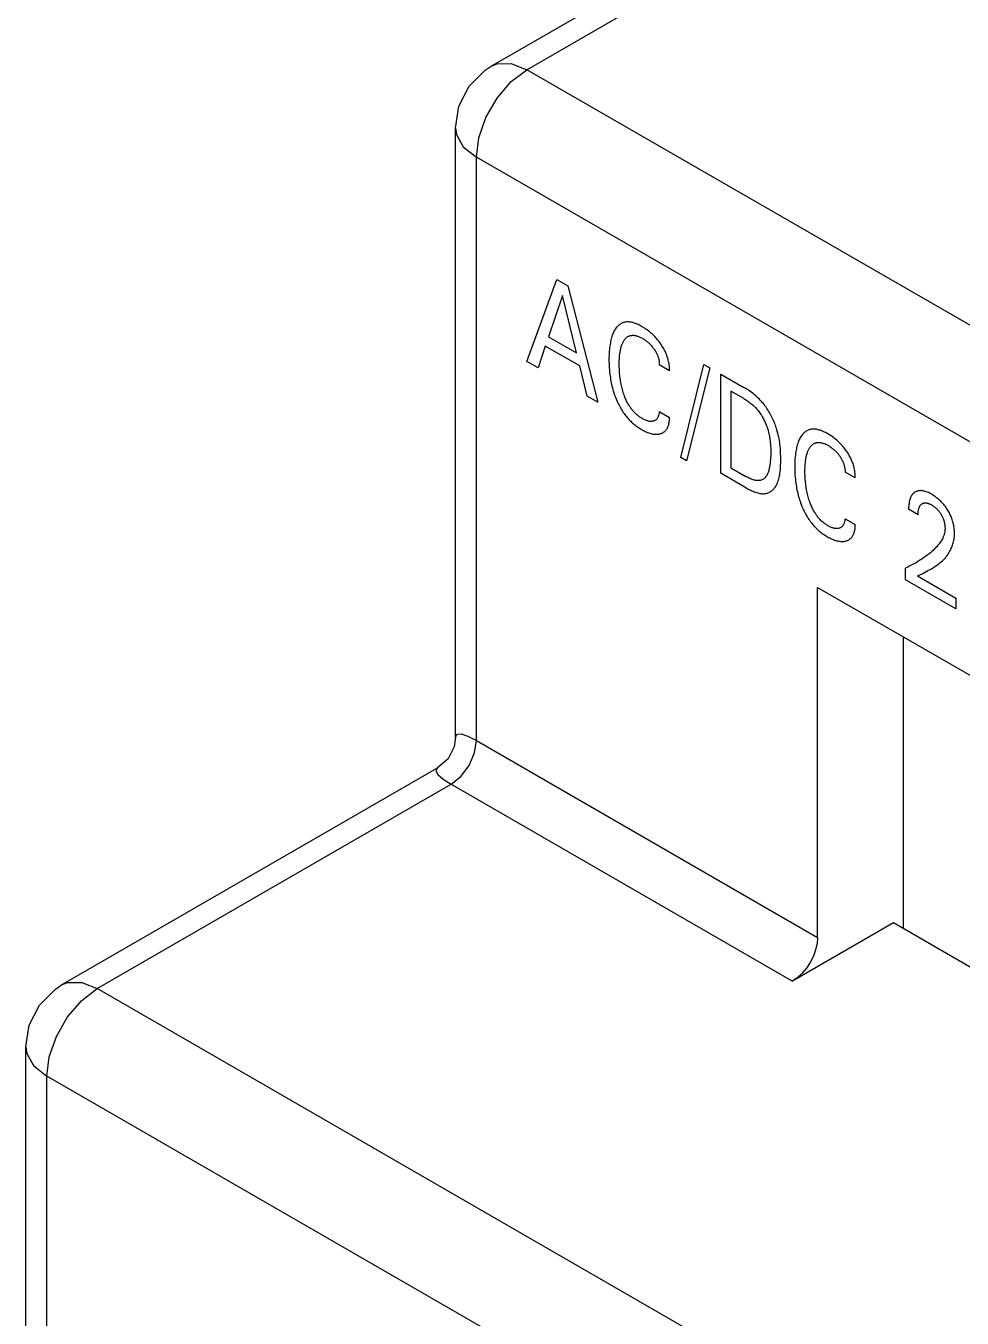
# Model space of a CAD drawing. Extents: x 0 to 420, y 0 to 297.
# Drawn here: x 165.2 to 178.3, y 183.79 to 201.88 of the extents above; entities that cross this region are included whole.
import ezdxf

# ---------------------------------------------------------------- set-up
doc = ezdxf.new("R2010")
doc.units = 0
doc.header["$LTSCALE"] = 23.1
doc.layers.add('40000_ISO', color=7, linetype='CONTINUOUS')

msp = doc.modelspace()

# ---------------------------------------------------------------- linework, layer by layer
at = {"layer": '40000_ISO', "color": 7, "linetype": 'CONTINUOUS'}
for p, q in [((171.709, 201.316), (183.193, 207.946)), ((172.209, 201.267), (183.382, 207.717)), ((171.623, 201.26), (171.71, 201.317)), ((171.71, 201.317), (171.793, 201.351)), ((171.793, 201.351), (171.99, 201.353)), ((171.99, 201.353), (172.209, 201.267)), ((171.399, 201.036), (171.623, 201.26)), ((171.99, 201.1), (172.209, 201.267)), ((195.898, 187.591), (172.209, 201.267)), ((171.257, 200.755), (171.399, 201.036)), ((171.793, 200.869), (171.99, 201.1)), ((171.636, 200.598), (171.793, 200.869)), ((171.209, 200.45), (171.257, 200.755)), ((171.536, 200.311), (171.636, 200.598)), ((171.209, 191.926), (171.209, 200.45)), ((171.209, 200.45), (171.222, 200.36)), ((171.222, 200.36), (171.318, 200.188)), ((171.502, 200.042), (171.536, 200.311)), ((171.318, 200.188), (171.502, 200.042)), ((171.502, 191.877), (171.502, 200.042)), ((195.191, 186.366), (171.502, 200.042)), ((172.209, 197.184), (172.629, 198.33)), ((172.629, 198.33), (172.782, 198.242)), ((172.782, 198.242), (173.202, 196.612)), ((172.706, 198.107), (172.511, 197.53)), ((172.903, 197.304), (172.706, 198.107)), ((173.497, 197.694), (173.489, 197.686)), ((173.506, 197.701), (173.497, 197.694)), ((173.516, 197.707), (173.506, 197.701)), ((173.525, 197.713), (173.516, 197.707)), ((173.535, 197.718), (173.525, 197.713)), ((173.546, 197.723), (173.535, 197.718)), ((173.556, 197.727), (173.546, 197.723)), ((173.567, 197.73), (173.556, 197.727)), ((173.578, 197.733), (173.567, 197.73)), ((173.589, 197.735), (173.578, 197.733)), ((173.6, 197.736), (173.589, 197.735)), ((173.612, 197.737), (173.6, 197.736)), ((173.624, 197.737), (173.612, 197.737)), ((173.636, 197.736), (173.624, 197.737)), ((173.648, 197.735), (173.636, 197.736)), ((173.66, 197.734), (173.648, 197.735)), ((173.673, 197.731), (173.66, 197.734)), ((173.687, 197.728), (173.673, 197.731)), ((173.701, 197.724), (173.687, 197.728)), ((173.715, 197.72), (173.701, 197.724)), ((173.729, 197.715), (173.715, 197.72)), ((173.743, 197.709), (173.729, 197.715)), ((173.757, 197.703), (173.743, 197.709)), ((173.771, 197.696), (173.757, 197.703)), ((173.786, 197.689), (173.771, 197.696)), ((173.8, 197.682), (173.786, 197.689)), ((172.511, 197.53), (172.903, 197.304)), ((173.393, 197.518), (173.388, 197.5)), ((173.399, 197.536), (173.393, 197.518)), ((173.405, 197.554), (173.399, 197.536)), ((173.411, 197.569), (173.405, 197.554)), ((173.417, 197.583), (173.411, 197.569)), ((173.424, 197.598), (173.417, 197.583)), ((173.431, 197.611), (173.424, 197.598)), ((173.439, 197.625), (173.431, 197.611)), ((173.447, 197.637), (173.439, 197.625)), ((173.455, 197.649), (173.447, 197.637)), ((173.464, 197.661), (173.455, 197.649)), ((173.472, 197.67), (173.464, 197.661)), ((173.48, 197.678), (173.472, 197.67)), ((173.489, 197.686), (173.48, 197.678)), ((173.59, 197.507), (173.595, 197.512)), ((173.595, 197.512), (173.601, 197.517)), ((173.601, 197.517), (173.607, 197.522)), ((173.607, 197.522), (173.613, 197.527)), ((173.613, 197.527), (173.62, 197.531)), ((173.62, 197.531), (173.626, 197.535)), ((173.626, 197.535), (173.633, 197.538)), ((173.633, 197.538), (173.64, 197.541)), ((173.64, 197.541), (173.647, 197.543)), ((173.647, 197.543), (173.654, 197.545)), ((173.654, 197.545), (173.662, 197.547)), ((173.662, 197.547), (173.669, 197.548)), ((173.669, 197.548), (173.677, 197.549)), ((173.677, 197.549), (173.684, 197.55)), ((173.684, 197.55), (173.692, 197.55)), ((173.692, 197.55), (173.7, 197.55)), ((173.7, 197.55), (173.709, 197.549)), ((173.709, 197.549), (173.717, 197.548)), ((173.717, 197.548), (173.725, 197.547)), ((173.725, 197.547), (173.734, 197.545)), ((173.734, 197.545), (173.743, 197.542)), ((173.743, 197.542), (173.753, 197.539)), ((173.753, 197.539), (173.762, 197.536)), ((173.762, 197.536), (173.772, 197.533)), ((173.772, 197.533), (173.781, 197.529)), ((173.781, 197.529), (173.79, 197.525)), ((173.79, 197.525), (173.8, 197.52)), ((173.814, 197.674), (173.8, 197.682)), ((173.8, 197.52), (173.81, 197.515)), ((173.81, 197.515), (173.819, 197.51)), ((173.831, 197.664), (173.814, 197.674)), ((173.819, 197.51), (173.829, 197.505)), ((173.848, 197.653), (173.831, 197.664)), ((173.865, 197.642), (173.848, 197.653)), ((173.881, 197.631), (173.865, 197.642)), ((173.898, 197.619), (173.881, 197.631)), ((173.914, 197.606), (173.898, 197.619)), ((173.929, 197.594), (173.914, 197.606)), ((173.944, 197.581), (173.929, 197.594)), ((173.959, 197.568), (173.944, 197.581)), ((173.974, 197.555), (173.959, 197.568)), ((173.988, 197.541), (173.974, 197.555)), ((174.002, 197.526), (173.988, 197.541)), ((174.014, 197.514), (174.002, 197.526)), ((174.025, 197.501), (174.014, 197.514)), ((172.466, 197.398), (172.364, 197.095)), ((172.947, 197.121), (172.466, 197.398)), ((173.363, 197.349), (173.361, 197.322)), ((173.366, 197.376), (173.363, 197.349)), ((173.369, 197.403), (173.366, 197.376)), ((173.372, 197.423), (173.369, 197.403)), ((173.376, 197.443), (173.372, 197.423)), ((173.379, 197.462), (173.376, 197.443)), ((173.384, 197.481), (173.379, 197.462)), ((173.388, 197.5), (173.384, 197.481)), ((173.513, 197.323), (173.516, 197.338)), ((173.516, 197.338), (173.519, 197.352)), ((173.519, 197.352), (173.522, 197.366)), ((173.522, 197.366), (173.525, 197.38)), ((173.525, 197.38), (173.529, 197.393)), ((173.529, 197.393), (173.533, 197.407)), ((173.533, 197.407), (173.537, 197.417)), ((173.537, 197.417), (173.541, 197.427)), ((173.541, 197.427), (173.545, 197.436)), ((173.545, 197.436), (173.549, 197.446)), ((173.549, 197.446), (173.554, 197.455)), ((173.554, 197.455), (173.558, 197.464)), ((173.558, 197.464), (173.564, 197.472)), ((173.564, 197.472), (173.569, 197.48)), ((173.569, 197.48), (173.575, 197.488)), ((173.575, 197.488), (173.579, 197.495)), ((173.579, 197.495), (173.585, 197.501)), ((173.585, 197.501), (173.59, 197.507)), ((173.829, 197.505), (173.839, 197.499)), ((173.839, 197.499), (173.848, 197.493)), ((173.848, 197.493), (173.858, 197.486)), ((173.858, 197.486), (173.868, 197.48)), ((173.868, 197.48), (173.878, 197.472)), ((173.878, 197.472), (173.888, 197.465)), ((173.888, 197.465), (173.896, 197.458)), ((173.896, 197.458), (173.905, 197.45)), ((173.905, 197.45), (173.914, 197.442)), ((173.914, 197.442), (173.923, 197.434)), ((173.923, 197.434), (173.931, 197.426)), ((173.931, 197.426), (173.94, 197.417)), ((173.94, 197.417), (173.948, 197.408)), ((173.948, 197.408), (173.955, 197.4)), ((173.955, 197.4), (173.963, 197.39)), ((173.963, 197.39), (173.971, 197.381)), ((173.971, 197.381), (173.978, 197.371)), ((173.978, 197.371), (173.985, 197.361)), ((173.985, 197.361), (173.991, 197.353)), ((173.991, 197.353), (173.997, 197.344)), ((173.997, 197.344), (174.002, 197.335)), ((174.002, 197.335), (174.008, 197.326)), ((174.036, 197.488), (174.025, 197.501)), ((174.047, 197.475), (174.036, 197.488)), ((174.058, 197.461), (174.047, 197.475)), ((174.068, 197.448), (174.058, 197.461)), ((174.079, 197.433), (174.068, 197.448)), ((174.088, 197.419), (174.079, 197.433)), ((174.098, 197.404), (174.088, 197.419)), ((174.107, 197.389), (174.098, 197.404)), ((174.116, 197.374), (174.107, 197.389)), ((174.125, 197.359), (174.116, 197.374)), ((174.133, 197.343), (174.125, 197.359)), ((174.141, 197.328), (174.133, 197.343)), ((174.149, 197.312), (174.141, 197.328)), ((172.364, 197.095), (172.209, 197.184)), ((173.358, 197.266), (173.357, 197.238)), ((173.357, 197.238), (173.357, 197.209)), ((173.357, 197.209), (173.357, 197.181)), ((173.357, 197.181), (173.358, 197.152)), ((173.359, 197.294), (173.358, 197.266)), ((173.358, 197.152), (173.359, 197.123)), ((173.361, 197.322), (173.359, 197.294)), ((173.501, 197.197), (173.502, 197.22)), ((173.501, 197.173), (173.501, 197.197)), ((173.501, 197.149), (173.501, 197.173)), ((173.501, 197.127), (173.501, 197.149)), ((173.502, 197.22), (173.504, 197.243)), ((173.504, 197.243), (173.506, 197.266)), ((173.506, 197.266), (173.509, 197.294)), ((173.509, 197.294), (173.511, 197.309)), ((173.511, 197.309), (173.513, 197.323)), ((174.008, 197.326), (174.013, 197.317)), ((174.013, 197.317), (174.018, 197.308)), ((174.018, 197.308), (174.023, 197.298)), ((174.023, 197.298), (174.027, 197.289)), ((174.027, 197.289), (174.031, 197.28)), ((174.031, 197.28), (174.035, 197.27)), ((174.035, 197.27), (174.039, 197.261)), ((174.039, 197.261), (174.042, 197.251)), ((174.042, 197.251), (174.045, 197.242)), ((174.045, 197.242), (174.048, 197.232)), ((174.048, 197.232), (174.05, 197.223)), ((174.05, 197.223), (174.053, 197.214)), ((174.053, 197.214), (174.055, 197.203)), ((174.055, 197.203), (174.057, 197.193)), ((174.057, 197.193), (174.058, 197.183)), ((174.058, 197.183), (174.059, 197.173)), ((174.059, 197.173), (174.06, 197.164)), ((174.06, 197.164), (174.061, 197.154)), ((174.061, 197.154), (174.061, 197.145)), ((174.155, 197.296), (174.149, 197.312)), ((174.162, 197.28), (174.155, 197.296)), ((174.168, 197.265), (174.162, 197.28)), ((174.173, 197.249), (174.168, 197.265)), ((174.178, 197.233), (174.173, 197.249)), ((174.183, 197.217), (174.178, 197.233)), ((174.187, 197.201), (174.183, 197.217)), ((174.191, 197.185), (174.187, 197.201)), ((174.194, 197.168), (174.191, 197.185)), ((174.197, 197.151), (174.194, 197.168)), ((174.2, 197.134), (174.197, 197.151)), ((173.05, 196.699), (172.947, 197.121)), ((173.359, 197.123), (173.361, 197.093)), ((173.361, 197.093), (173.363, 197.064)), ((173.363, 197.064), (173.366, 197.034)), ((173.366, 197.034), (173.369, 197.003)), ((173.369, 197.003), (173.372, 196.98)), ((173.372, 196.98), (173.376, 196.957)), ((173.501, 197.105), (173.501, 197.127)), ((173.502, 197.083), (173.501, 197.105)), ((173.503, 197.06), (173.502, 197.083)), ((173.504, 197.037), (173.503, 197.06)), ((173.506, 197.014), (173.504, 197.037)), ((173.508, 196.991), (173.506, 197.014)), ((173.51, 196.971), (173.508, 196.991)), ((173.513, 196.95), (173.51, 196.971)), ((174.061, 197.145), (174.061, 197.136)), ((174.205, 197.053), (174.061, 197.136)), ((174.202, 197.117), (174.2, 197.134)), ((174.203, 197.1), (174.202, 197.117)), ((174.204, 197.084), (174.203, 197.1)), ((174.205, 197.068), (174.204, 197.084)), ((174.205, 197.053), (174.205, 197.068)), ((174.36, 195.838), (174.685, 197.143)), ((174.768, 197.095), (174.443, 195.791)), ((174.685, 197.143), (174.768, 197.095)), ((174.921, 195.619), (174.921, 197.007)), ((174.921, 197.007), (175.245, 196.82)), ((173.376, 196.957), (173.379, 196.933)), ((173.379, 196.933), (173.384, 196.909)), ((173.384, 196.909), (173.388, 196.885)), ((173.388, 196.885), (173.393, 196.861)), ((173.393, 196.861), (173.399, 196.837)), ((173.399, 196.837), (173.405, 196.813)), ((173.405, 196.813), (173.411, 196.791)), ((173.411, 196.791), (173.417, 196.77)), ((173.516, 196.93), (173.513, 196.95)), ((173.519, 196.909), (173.516, 196.93)), ((173.523, 196.888), (173.519, 196.909)), ((173.527, 196.867), (173.523, 196.888)), ((173.531, 196.846), (173.527, 196.867)), ((173.535, 196.827), (173.531, 196.846)), ((173.54, 196.808), (173.535, 196.827)), ((173.545, 196.789), (173.54, 196.808)), ((173.55, 196.771), (173.545, 196.789)), ((175.262, 196.81), (175.245, 196.82)), ((175.278, 196.8), (175.262, 196.81)), ((175.294, 196.79), (175.278, 196.8)), ((175.311, 196.779), (175.294, 196.79)), ((173.202, 196.612), (173.05, 196.699)), ((173.417, 196.77), (173.424, 196.748)), ((173.424, 196.748), (173.431, 196.726)), ((173.431, 196.726), (173.439, 196.704)), ((173.439, 196.704), (173.447, 196.682)), ((173.447, 196.682), (173.456, 196.66)), ((173.456, 196.66), (173.465, 196.639)), ((173.465, 196.639), (173.473, 196.621)), ((173.473, 196.621), (173.481, 196.604)), ((173.481, 196.604), (173.489, 196.587)), ((173.556, 196.752), (173.55, 196.771)), ((173.562, 196.733), (173.556, 196.752)), ((173.569, 196.714), (173.562, 196.733)), ((173.574, 196.699), (173.569, 196.714)), ((173.579, 196.685), (173.574, 196.699)), ((173.585, 196.671), (173.579, 196.685)), ((173.591, 196.657), (173.585, 196.671)), ((173.598, 196.643), (173.591, 196.657)), ((173.604, 196.629), (173.598, 196.643)), ((173.611, 196.615), (173.604, 196.629)), ((173.618, 196.601), (173.611, 196.615)), ((175.061, 196.769), (175.061, 195.695)), ((175.245, 196.663), (175.061, 196.769)), ((175.245, 196.663), (175.257, 196.655)), ((175.257, 196.655), (175.269, 196.648)), ((175.269, 196.648), (175.281, 196.64)), ((175.281, 196.64), (175.293, 196.632)), ((175.293, 196.632), (175.305, 196.624)), ((175.305, 196.624), (175.317, 196.615)), ((175.328, 196.767), (175.311, 196.779)), ((175.317, 196.615), (175.329, 196.606)), ((175.344, 196.755), (175.328, 196.767)), ((175.329, 196.606), (175.341, 196.597)), ((175.361, 196.743), (175.344, 196.755)), ((175.377, 196.73), (175.361, 196.743)), ((175.393, 196.717), (175.377, 196.73)), ((175.41, 196.703), (175.393, 196.717)), ((175.426, 196.689), (175.41, 196.703)), ((175.441, 196.674), (175.426, 196.689)), ((175.457, 196.659), (175.441, 196.674)), ((175.472, 196.643), (175.457, 196.659)), ((175.487, 196.627), (175.472, 196.643)), ((175.502, 196.611), (175.487, 196.627)), ((175.517, 196.593), (175.502, 196.611)), ((173.489, 196.587), (173.498, 196.57)), ((173.498, 196.57), (173.507, 196.553)), ((173.507, 196.553), (173.516, 196.536)), ((173.516, 196.536), (173.526, 196.519)), ((173.526, 196.519), (173.536, 196.503)), ((173.536, 196.503), (173.546, 196.487)), ((173.546, 196.487), (173.557, 196.471)), ((173.557, 196.471), (173.567, 196.456)), ((173.567, 196.456), (173.578, 196.441)), ((173.578, 196.441), (173.589, 196.427)), ((173.589, 196.427), (173.601, 196.412)), ((173.626, 196.588), (173.618, 196.601)), ((173.634, 196.574), (173.626, 196.588)), ((173.64, 196.563), (173.634, 196.574)), ((173.647, 196.553), (173.64, 196.563)), ((173.654, 196.542), (173.647, 196.553)), ((173.662, 196.532), (173.654, 196.542)), ((173.669, 196.521), (173.662, 196.532)), ((173.677, 196.511), (173.669, 196.521)), ((173.685, 196.501), (173.677, 196.511)), ((173.693, 196.492), (173.685, 196.501)), ((173.701, 196.482), (173.693, 196.492)), ((173.71, 196.473), (173.701, 196.482)), ((173.718, 196.465), (173.71, 196.473)), ((173.728, 196.455), (173.718, 196.465)), ((173.738, 196.445), (173.728, 196.455)), ((173.748, 196.436), (173.738, 196.445)), ((173.759, 196.428), (173.748, 196.436)), ((173.769, 196.42), (173.759, 196.428)), ((174.05, 196.426), (174.047, 196.418)), ((174.053, 196.435), (174.05, 196.426)), ((174.055, 196.444), (174.053, 196.435)), ((174.057, 196.454), (174.055, 196.444)), ((174.059, 196.463), (174.057, 196.454)), ((174.06, 196.473), (174.059, 196.463)), ((174.061, 196.483), (174.06, 196.473)), ((174.061, 196.483), (174.205, 196.401)), ((175.341, 196.597), (175.353, 196.587)), ((175.353, 196.587), (175.365, 196.577)), ((175.365, 196.577), (175.377, 196.567)), ((175.377, 196.567), (175.388, 196.556)), ((175.388, 196.556), (175.4, 196.545)), ((175.4, 196.545), (175.411, 196.533)), ((175.411, 196.533), (175.422, 196.521)), ((175.422, 196.521), (175.432, 196.509)), ((175.432, 196.509), (175.443, 196.496)), ((175.443, 196.496), (175.453, 196.484)), ((175.453, 196.484), (175.463, 196.47)), ((175.463, 196.47), (175.472, 196.457)), ((175.472, 196.457), (175.481, 196.443)), ((175.481, 196.443), (175.49, 196.43)), ((175.49, 196.43), (175.499, 196.415)), ((175.531, 196.576), (175.517, 196.593)), ((175.543, 196.559), (175.531, 196.576)), ((175.555, 196.542), (175.543, 196.559)), ((175.567, 196.525), (175.555, 196.542)), ((175.579, 196.507), (175.567, 196.525)), ((175.59, 196.489), (175.579, 196.507)), ((175.601, 196.47), (175.59, 196.489)), ((175.611, 196.452), (175.601, 196.47)), ((175.622, 196.433), (175.611, 196.452)), ((175.631, 196.414), (175.622, 196.433)), ((173.601, 196.412), (173.612, 196.399)), ((173.612, 196.399), (173.624, 196.385)), ((173.624, 196.385), (173.636, 196.372)), ((173.636, 196.372), (173.648, 196.359)), ((173.648, 196.359), (173.661, 196.347)), ((173.661, 196.347), (173.673, 196.335)), ((173.673, 196.335), (173.687, 196.322)), ((173.687, 196.322), (173.701, 196.31)), ((173.701, 196.31), (173.715, 196.299)), ((173.715, 196.299), (173.729, 196.288)), ((173.729, 196.288), (173.743, 196.277)), ((173.743, 196.277), (173.757, 196.267)), ((173.757, 196.267), (173.771, 196.257)), ((173.78, 196.412), (173.769, 196.42)), ((173.771, 196.257), (173.786, 196.248)), ((173.79, 196.404), (173.78, 196.412)), ((173.786, 196.248), (173.8, 196.239)), ((173.801, 196.397), (173.79, 196.404)), ((173.812, 196.391), (173.801, 196.397)), ((173.822, 196.384), (173.812, 196.391)), ((173.834, 196.378), (173.822, 196.384)), ((173.846, 196.371), (173.834, 196.378)), ((173.858, 196.366), (173.846, 196.371)), ((173.869, 196.361), (173.858, 196.366)), ((173.881, 196.356), (173.869, 196.361)), ((173.89, 196.353), (173.881, 196.356)), ((173.899, 196.351), (173.89, 196.353)), ((173.908, 196.349), (173.899, 196.351)), ((173.916, 196.347), (173.908, 196.349)), ((173.925, 196.345), (173.916, 196.347)), ((173.933, 196.345), (173.925, 196.345)), ((173.941, 196.344), (173.933, 196.345)), ((173.949, 196.344), (173.941, 196.344)), ((173.957, 196.345), (173.949, 196.344)), ((173.964, 196.346), (173.957, 196.345)), ((173.971, 196.347), (173.964, 196.346)), ((173.979, 196.349), (173.971, 196.347)), ((173.985, 196.351), (173.979, 196.349)), ((173.992, 196.354), (173.985, 196.351)), ((173.998, 196.357), (173.992, 196.354)), ((174.004, 196.36), (173.998, 196.357)), ((174.009, 196.364), (174.004, 196.36)), ((174.015, 196.368), (174.009, 196.364)), ((174.02, 196.373), (174.015, 196.368)), ((174.024, 196.378), (174.02, 196.373)), ((174.029, 196.384), (174.024, 196.378)), ((174.033, 196.39), (174.029, 196.384)), ((174.037, 196.396), (174.033, 196.39)), ((174.041, 196.403), (174.037, 196.396)), ((174.044, 196.41), (174.041, 196.403)), ((174.047, 196.418), (174.044, 196.41)), ((174.164, 196.237), (174.17, 196.247)), ((174.17, 196.247), (174.175, 196.256)), ((174.175, 196.256), (174.18, 196.267)), ((174.18, 196.267), (174.184, 196.278)), ((174.184, 196.278), (174.188, 196.289)), ((174.188, 196.289), (174.192, 196.301)), ((174.192, 196.301), (174.195, 196.315)), ((174.195, 196.315), (174.198, 196.328)), ((174.198, 196.328), (174.2, 196.342)), ((174.2, 196.342), (174.202, 196.356)), ((174.202, 196.356), (174.203, 196.371)), ((174.203, 196.371), (174.204, 196.385)), ((174.204, 196.385), (174.205, 196.401)), ((175.499, 196.415), (175.507, 196.401)), ((175.507, 196.401), (175.515, 196.386)), ((175.515, 196.386), (175.523, 196.372)), ((175.523, 196.372), (175.53, 196.357)), ((175.53, 196.357), (175.537, 196.342)), ((175.537, 196.342), (175.544, 196.326)), ((175.544, 196.326), (175.55, 196.311)), ((175.55, 196.311), (175.557, 196.296)), ((175.557, 196.296), (175.562, 196.281)), ((175.562, 196.281), (175.568, 196.265)), ((175.568, 196.265), (175.573, 196.25)), ((175.573, 196.25), (175.578, 196.235)), ((175.641, 196.395), (175.631, 196.414)), ((175.65, 196.375), (175.641, 196.395)), ((175.658, 196.356), (175.65, 196.375)), ((175.667, 196.336), (175.658, 196.356)), ((175.675, 196.317), (175.667, 196.336)), ((175.682, 196.297), (175.675, 196.317)), ((175.689, 196.278), (175.682, 196.297)), ((175.696, 196.258), (175.689, 196.278)), ((175.702, 196.239), (175.696, 196.258)), ((173.8, 196.239), (173.814, 196.23)), ((173.814, 196.23), (173.831, 196.221)), ((173.831, 196.221), (173.847, 196.213)), ((173.847, 196.213), (173.863, 196.205)), ((173.863, 196.205), (173.879, 196.197)), ((173.879, 196.197), (173.896, 196.19)), ((173.896, 196.19), (173.912, 196.184)), ((173.912, 196.184), (173.927, 196.179)), ((173.927, 196.179), (173.941, 196.175)), ((173.941, 196.175), (173.956, 196.171)), ((173.956, 196.171), (173.97, 196.168)), ((173.97, 196.168), (173.985, 196.166)), ((173.985, 196.166), (173.999, 196.165)), ((173.999, 196.165), (174.01, 196.164)), ((174.01, 196.164), (174.021, 196.164)), ((174.021, 196.164), (174.033, 196.164)), ((174.033, 196.164), (174.043, 196.165)), ((174.043, 196.165), (174.054, 196.167)), ((174.054, 196.167), (174.065, 196.169)), ((174.065, 196.169), (174.075, 196.171)), ((174.075, 196.171), (174.085, 196.175)), ((174.085, 196.175), (174.094, 196.178)), ((174.094, 196.178), (174.104, 196.182)), ((174.104, 196.182), (174.113, 196.187)), ((174.113, 196.187), (174.121, 196.193)), ((174.121, 196.193), (174.13, 196.199)), ((174.13, 196.199), (174.138, 196.205)), ((174.138, 196.205), (174.145, 196.212)), ((174.145, 196.212), (174.152, 196.22)), ((174.152, 196.22), (174.158, 196.228)), ((174.158, 196.228), (174.164, 196.237)), ((175.578, 196.235), (175.584, 196.214)), ((175.584, 196.214), (175.59, 196.193)), ((175.59, 196.193), (175.595, 196.172)), ((175.595, 196.172), (175.599, 196.152)), ((175.599, 196.152), (175.603, 196.131)), ((175.603, 196.131), (175.606, 196.111)), ((175.606, 196.111), (175.609, 196.091)), ((175.609, 196.091), (175.612, 196.071)), ((175.612, 196.071), (175.614, 196.051)), ((175.711, 196.21), (175.702, 196.239)), ((175.718, 196.182), (175.711, 196.21)), ((175.725, 196.154), (175.718, 196.182)), ((175.731, 196.127), (175.725, 196.154)), ((175.736, 196.099), (175.731, 196.127)), ((175.741, 196.072), (175.736, 196.099)), ((175.745, 196.045), (175.741, 196.072)), ((176.009, 196.069), (176.003, 196.053)), ((176.015, 196.083), (176.009, 196.069)), ((176.022, 196.098), (176.015, 196.083)), ((176.029, 196.111), (176.022, 196.098)), ((176.037, 196.125), (176.029, 196.111)), ((176.045, 196.137), (176.037, 196.125)), ((176.054, 196.149), (176.045, 196.137)), ((176.063, 196.161), (176.054, 196.149)), ((176.07, 196.17), (176.063, 196.161)), ((176.078, 196.178), (176.07, 196.17)), ((176.087, 196.186), (176.078, 196.178)), ((176.095, 196.194), (176.087, 196.186)), ((176.104, 196.201), (176.095, 196.194)), ((176.114, 196.207), (176.104, 196.201)), ((176.124, 196.213), (176.114, 196.207)), ((176.134, 196.218), (176.124, 196.213)), ((176.144, 196.223), (176.134, 196.218)), ((176.155, 196.227), (176.144, 196.223)), ((176.165, 196.23), (176.155, 196.227)), ((176.176, 196.233), (176.165, 196.23)), ((176.187, 196.235), (176.176, 196.233)), ((176.199, 196.236), (176.187, 196.235)), ((176.21, 196.237), (176.199, 196.236)), ((176.222, 196.237), (176.21, 196.237)), ((176.234, 196.236), (176.222, 196.237)), ((176.246, 196.235), (176.234, 196.236)), ((176.259, 196.234), (176.246, 196.235)), ((176.271, 196.231), (176.259, 196.234)), ((176.285, 196.228), (176.271, 196.231)), ((176.299, 196.224), (176.285, 196.228)), ((176.313, 196.22), (176.299, 196.224)), ((176.327, 196.215), (176.313, 196.22)), ((176.341, 196.209), (176.327, 196.215)), ((176.355, 196.203), (176.341, 196.209)), ((176.369, 196.196), (176.355, 196.203)), ((176.384, 196.189), (176.369, 196.196)), ((176.398, 196.182), (176.384, 196.189)), ((176.412, 196.174), (176.398, 196.182)), ((176.429, 196.164), (176.412, 196.174)), ((176.446, 196.153), (176.429, 196.164)), ((176.463, 196.142), (176.446, 196.153)), ((176.479, 196.131), (176.463, 196.142)), ((176.496, 196.119), (176.479, 196.131)), ((176.513, 196.106), (176.496, 196.119)), ((176.528, 196.094), (176.513, 196.106)), ((176.543, 196.081), (176.528, 196.094)), ((176.557, 196.068), (176.543, 196.081)), ((176.572, 196.055), (176.557, 196.068)), ((175.614, 196.051), (175.616, 196.031)), ((175.616, 196.031), (175.617, 196.012)), ((175.617, 196.012), (175.618, 195.992)), ((175.618, 195.992), (175.619, 195.973)), ((175.619, 195.973), (175.619, 195.954)), ((175.619, 195.954), (175.619, 195.935)), ((175.619, 195.935), (175.62, 195.916)), ((175.62, 195.916), (175.619, 195.889)), ((175.619, 195.889), (175.619, 195.862)), ((175.749, 196.018), (175.745, 196.045)), ((175.751, 195.991), (175.749, 196.018)), ((175.754, 195.965), (175.751, 195.991)), ((175.756, 195.938), (175.754, 195.965)), ((175.757, 195.912), (175.756, 195.938)), ((175.758, 195.886), (175.757, 195.912)), ((175.759, 195.86), (175.758, 195.886)), ((175.967, 195.903), (175.964, 195.876)), ((175.97, 195.923), (175.967, 195.903)), ((175.974, 195.943), (175.97, 195.923)), ((175.978, 195.962), (175.974, 195.943)), ((175.982, 195.981), (175.978, 195.962)), ((175.986, 196), (175.982, 195.981)), ((175.991, 196.018), (175.986, 196)), ((175.997, 196.036), (175.991, 196.018)), ((176.003, 196.053), (175.997, 196.036)), ((176.12, 195.866), (176.124, 195.88)), ((176.124, 195.88), (176.128, 195.893)), ((176.128, 195.893), (176.132, 195.907)), ((176.132, 195.907), (176.135, 195.917)), ((176.135, 195.917), (176.139, 195.927)), ((176.139, 195.927), (176.143, 195.936)), ((176.143, 195.936), (176.147, 195.946)), ((176.147, 195.946), (176.152, 195.955)), ((176.152, 195.955), (176.157, 195.964)), ((176.157, 195.964), (176.162, 195.972)), ((176.162, 195.972), (176.167, 195.98)), ((176.167, 195.98), (176.173, 195.988)), ((176.173, 195.988), (176.178, 195.995)), ((176.178, 195.995), (176.183, 196.001)), ((176.183, 196.001), (176.188, 196.006)), ((176.188, 196.006), (176.194, 196.012)), ((176.194, 196.012), (176.2, 196.017)), ((176.2, 196.017), (176.205, 196.022)), ((176.205, 196.022), (176.212, 196.027)), ((176.212, 196.027), (176.218, 196.031)), ((176.218, 196.031), (176.225, 196.035)), ((176.225, 196.035), (176.232, 196.038)), ((176.232, 196.038), (176.239, 196.041)), ((176.239, 196.041), (176.246, 196.043)), ((176.246, 196.043), (176.253, 196.045)), ((176.253, 196.045), (176.26, 196.047)), ((176.26, 196.047), (176.267, 196.048)), ((176.267, 196.048), (176.275, 196.049)), ((176.275, 196.049), (176.283, 196.05)), ((176.283, 196.05), (176.291, 196.05)), ((176.291, 196.05), (176.299, 196.049)), ((176.299, 196.049), (176.307, 196.049)), ((176.307, 196.049), (176.315, 196.048)), ((176.315, 196.048), (176.323, 196.046)), ((176.323, 196.046), (176.332, 196.045)), ((176.332, 196.045), (176.342, 196.042)), ((176.342, 196.042), (176.351, 196.039)), ((176.351, 196.039), (176.36, 196.036)), ((176.36, 196.036), (176.37, 196.033)), ((176.37, 196.033), (176.379, 196.029)), ((176.379, 196.029), (176.389, 196.025)), ((176.389, 196.025), (176.398, 196.02)), ((176.398, 196.02), (176.408, 196.015)), ((176.408, 196.015), (176.417, 196.01)), ((176.417, 196.01), (176.427, 196.005)), ((176.427, 196.005), (176.437, 195.999)), ((176.437, 195.999), (176.447, 195.993)), ((176.447, 195.993), (176.457, 195.986)), ((176.457, 195.986), (176.466, 195.98)), ((176.466, 195.98), (176.476, 195.972)), ((176.476, 195.972), (176.486, 195.965)), ((176.486, 195.965), (176.495, 195.958)), ((176.495, 195.958), (176.504, 195.95)), ((176.504, 195.95), (176.512, 195.942)), ((176.512, 195.942), (176.521, 195.934)), ((176.521, 195.934), (176.53, 195.926)), ((176.53, 195.926), (176.538, 195.917)), ((176.538, 195.917), (176.546, 195.908)), ((176.546, 195.908), (176.554, 195.9)), ((176.554, 195.9), (176.561, 195.89)), ((176.561, 195.89), (176.569, 195.881)), ((176.569, 195.881), (176.576, 195.871)), ((176.586, 196.041), (176.572, 196.055)), ((176.601, 196.026), (176.586, 196.041)), ((176.612, 196.014), (176.601, 196.026)), ((176.623, 196.001), (176.612, 196.014)), ((176.635, 195.988), (176.623, 196.001)), ((176.645, 195.975), (176.635, 195.988)), ((176.656, 195.961), (176.645, 195.975)), ((176.667, 195.948), (176.656, 195.961)), ((176.677, 195.933), (176.667, 195.948)), ((176.687, 195.919), (176.677, 195.933)), ((176.696, 195.904), (176.687, 195.919)), ((176.706, 195.889), (176.696, 195.904)), ((176.715, 195.874), (176.706, 195.889)), ((174.443, 195.791), (174.36, 195.838)), ((175.603, 195.706), (175.6, 195.689)), ((175.606, 195.724), (175.603, 195.706)), ((175.609, 195.741), (175.606, 195.724)), ((175.611, 195.759), (175.609, 195.741)), ((175.614, 195.784), (175.611, 195.759)), ((175.616, 195.81), (175.614, 195.784)), ((175.618, 195.836), (175.616, 195.81)), ((175.619, 195.862), (175.618, 195.836)), ((175.756, 195.691), (175.757, 195.714)), ((175.757, 195.714), (175.758, 195.737)), ((175.758, 195.737), (175.759, 195.761)), ((175.759, 195.835), (175.759, 195.86)), ((175.759, 195.809), (175.759, 195.835)), ((175.759, 195.785), (175.759, 195.809)), ((175.759, 195.761), (175.759, 195.785)), ((175.958, 195.794), (175.956, 195.766)), ((175.956, 195.766), (175.956, 195.738)), ((175.956, 195.738), (175.956, 195.709)), ((175.956, 195.709), (175.956, 195.681)), ((175.959, 195.822), (175.958, 195.794)), ((175.961, 195.849), (175.959, 195.822)), ((175.964, 195.876), (175.961, 195.849)), ((176.1, 195.697), (176.101, 195.72)), ((176.101, 195.72), (176.102, 195.743)), ((176.102, 195.743), (176.104, 195.766)), ((176.104, 195.766), (176.107, 195.794)), ((176.107, 195.794), (176.109, 195.809)), ((176.109, 195.809), (176.111, 195.823)), ((176.111, 195.823), (176.114, 195.838)), ((176.114, 195.838), (176.117, 195.852)), ((176.117, 195.852), (176.12, 195.866)), ((176.576, 195.871), (176.583, 195.861)), ((176.583, 195.861), (176.589, 195.853)), ((176.589, 195.853), (176.595, 195.844)), ((176.595, 195.844), (176.601, 195.835)), ((176.601, 195.835), (176.606, 195.826)), ((176.606, 195.826), (176.611, 195.817)), ((176.611, 195.817), (176.616, 195.808)), ((176.616, 195.808), (176.621, 195.798)), ((176.621, 195.798), (176.626, 195.789)), ((176.626, 195.789), (176.63, 195.779)), ((176.63, 195.779), (176.634, 195.77)), ((176.634, 195.77), (176.637, 195.761)), ((176.637, 195.761), (176.64, 195.751)), ((176.64, 195.751), (176.643, 195.742)), ((176.643, 195.742), (176.646, 195.732)), ((176.646, 195.732), (176.649, 195.723)), ((176.649, 195.723), (176.651, 195.713)), ((176.651, 195.713), (176.653, 195.703)), ((176.653, 195.703), (176.655, 195.693)), ((176.723, 195.859), (176.715, 195.874)), ((176.732, 195.843), (176.723, 195.859)), ((176.739, 195.828), (176.732, 195.843)), ((176.747, 195.812), (176.739, 195.828)), ((176.754, 195.796), (176.747, 195.812)), ((176.76, 195.78), (176.754, 195.796)), ((176.766, 195.764), (176.76, 195.78)), ((176.771, 195.749), (176.766, 195.764)), ((176.776, 195.733), (176.771, 195.749)), ((176.781, 195.717), (176.776, 195.733)), ((176.785, 195.701), (176.781, 195.717)), ((176.789, 195.685), (176.785, 195.701)), ((175.273, 195.416), (174.921, 195.619)), ((175.061, 195.695), (175.273, 195.573)), ((175.288, 195.565), (175.273, 195.573)), ((175.302, 195.557), (175.288, 195.565)), ((175.317, 195.55), (175.302, 195.557)), ((175.331, 195.543), (175.317, 195.55)), ((175.346, 195.537), (175.331, 195.543)), ((175.36, 195.532), (175.346, 195.537)), ((175.374, 195.527), (175.36, 195.532)), ((175.388, 195.523), (175.374, 195.527)), ((175.399, 195.521), (175.388, 195.523)), ((175.409, 195.519), (175.399, 195.521)), ((175.42, 195.517), (175.409, 195.519)), ((175.47, 195.518), (175.46, 195.516)), ((175.479, 195.52), (175.47, 195.518)), ((175.488, 195.522), (175.479, 195.52)), ((175.496, 195.525), (175.488, 195.522)), ((175.504, 195.529), (175.496, 195.525)), ((175.512, 195.534), (175.504, 195.529)), ((175.52, 195.538), (175.512, 195.534)), ((175.527, 195.544), (175.52, 195.538)), ((175.534, 195.55), (175.527, 195.544)), ((175.54, 195.556), (175.534, 195.55)), ((175.546, 195.563), (175.54, 195.556)), ((175.553, 195.571), (175.546, 195.563)), ((175.559, 195.58), (175.553, 195.571)), ((175.564, 195.589), (175.559, 195.58)), ((175.57, 195.599), (175.564, 195.589)), ((175.574, 195.609), (175.57, 195.599)), ((175.579, 195.619), (175.574, 195.609)), ((175.583, 195.63), (175.579, 195.619)), ((175.587, 195.641), (175.583, 195.63)), ((175.592, 195.657), (175.587, 195.641)), ((175.596, 195.673), (175.592, 195.657)), ((175.6, 195.689), (175.596, 195.673)), ((175.72, 195.501), (175.727, 195.52)), ((175.727, 195.52), (175.733, 195.54)), ((175.733, 195.54), (175.738, 195.56)), ((175.738, 195.56), (175.742, 195.58)), ((175.742, 195.58), (175.746, 195.602)), ((175.746, 195.602), (175.749, 195.623)), ((175.749, 195.623), (175.752, 195.645)), ((175.752, 195.645), (175.754, 195.668)), ((175.754, 195.668), (175.756, 195.691)), ((175.956, 195.681), (175.956, 195.652)), ((175.956, 195.652), (175.958, 195.623)), ((175.958, 195.623), (175.959, 195.593)), ((175.959, 195.593), (175.961, 195.564)), ((175.961, 195.564), (175.964, 195.534)), ((175.964, 195.534), (175.968, 195.503)), ((176.099, 195.673), (176.1, 195.697)), ((176.099, 195.649), (176.099, 195.673)), ((176.099, 195.627), (176.099, 195.649)), ((176.099, 195.605), (176.099, 195.627)), ((176.1, 195.582), (176.099, 195.605)), ((176.101, 195.56), (176.1, 195.582)), ((176.103, 195.537), (176.101, 195.56)), ((176.104, 195.514), (176.103, 195.537)), ((176.655, 195.693), (176.656, 195.683)), ((176.656, 195.683), (176.658, 195.673)), ((176.658, 195.673), (176.659, 195.664)), ((176.659, 195.664), (176.659, 195.654)), ((176.659, 195.654), (176.659, 195.645)), ((176.659, 195.645), (176.659, 195.635)), ((176.803, 195.553), (176.659, 195.635)), ((176.792, 195.668), (176.789, 195.685)), ((176.795, 195.651), (176.792, 195.668)), ((176.798, 195.634), (176.795, 195.651)), ((176.8, 195.617), (176.798, 195.634)), ((176.801, 195.6), (176.8, 195.617)), ((176.802, 195.584), (176.801, 195.6)), ((176.803, 195.568), (176.802, 195.584)), ((176.803, 195.553), (176.803, 195.568)), ((175.273, 195.416), (175.289, 195.407)), ((175.289, 195.407), (175.306, 195.398)), ((175.306, 195.398), (175.322, 195.389)), ((175.322, 195.389), (175.339, 195.381)), ((175.339, 195.381), (175.355, 195.374)), ((175.355, 195.374), (175.372, 195.366)), ((175.372, 195.366), (175.388, 195.36)), ((175.388, 195.36), (175.405, 195.354)), ((175.405, 195.354), (175.421, 195.349)), ((175.43, 195.516), (175.42, 195.517)), ((175.421, 195.349), (175.437, 195.344)), ((175.441, 195.516), (175.43, 195.516)), ((175.437, 195.344), (175.453, 195.34)), ((175.451, 195.516), (175.441, 195.516)), ((175.46, 195.516), (175.451, 195.516)), ((175.453, 195.34), (175.469, 195.337)), ((175.469, 195.337), (175.484, 195.335)), ((175.543, 195.335), (175.556, 195.337)), ((175.556, 195.337), (175.568, 195.34)), ((175.568, 195.34), (175.58, 195.344)), ((175.58, 195.344), (175.591, 195.348)), ((175.591, 195.348), (175.602, 195.354)), ((175.602, 195.354), (175.613, 195.36)), ((175.613, 195.36), (175.623, 195.366)), ((175.623, 195.366), (175.633, 195.374)), ((175.633, 195.374), (175.643, 195.382)), ((175.643, 195.382), (175.652, 195.39)), ((175.652, 195.39), (175.661, 195.4)), ((175.661, 195.4), (175.669, 195.409)), ((175.669, 195.409), (175.677, 195.42)), ((175.677, 195.42), (175.685, 195.43)), ((175.685, 195.43), (175.692, 195.442)), ((175.692, 195.442), (175.699, 195.454)), ((175.699, 195.454), (175.705, 195.466)), ((175.705, 195.466), (175.713, 195.483)), ((175.713, 195.483), (175.72, 195.501)), ((175.968, 195.503), (175.971, 195.48)), ((175.971, 195.48), (175.974, 195.457)), ((175.974, 195.457), (175.978, 195.433)), ((175.978, 195.433), (175.982, 195.409)), ((175.982, 195.409), (175.987, 195.385)), ((175.987, 195.385), (175.992, 195.361)), ((175.992, 195.361), (175.997, 195.337)), ((175.997, 195.337), (176.003, 195.313)), ((176.106, 195.491), (176.104, 195.514)), ((176.109, 195.471), (176.106, 195.491)), ((176.111, 195.45), (176.109, 195.471)), ((176.114, 195.43), (176.111, 195.45)), ((176.117, 195.409), (176.114, 195.43)), ((176.121, 195.388), (176.117, 195.409)), ((176.125, 195.367), (176.121, 195.388)), ((176.129, 195.346), (176.125, 195.367)), ((176.133, 195.327), (176.129, 195.346)), ((177.617, 195.339), (177.613, 195.335)), ((177.621, 195.342), (177.617, 195.339)), ((177.625, 195.345), (177.621, 195.342)), ((177.629, 195.349), (177.625, 195.345)), ((177.633, 195.351), (177.629, 195.349)), ((177.637, 195.354), (177.633, 195.351)), ((177.641, 195.357), (177.637, 195.354)), ((177.647, 195.36), (177.641, 195.357)), ((177.653, 195.363), (177.647, 195.36)), ((177.663, 195.367), (177.653, 195.363)), ((177.673, 195.37), (177.663, 195.367)), ((177.683, 195.373), (177.673, 195.37)), ((177.694, 195.375), (177.683, 195.373)), ((177.705, 195.376), (177.694, 195.375)), ((177.717, 195.376), (177.705, 195.376)), ((177.73, 195.375), (177.717, 195.376)), ((177.742, 195.374), (177.73, 195.375)), ((177.755, 195.372), (177.742, 195.374)), ((177.768, 195.369), (177.755, 195.372)), ((177.781, 195.365), (177.768, 195.369)), ((177.796, 195.36), (177.781, 195.365)), ((177.81, 195.355), (177.796, 195.36)), ((177.825, 195.348), (177.81, 195.355)), ((177.84, 195.341), (177.825, 195.348)), ((177.855, 195.334), (177.84, 195.341)), ((175.484, 195.335), (175.499, 195.333)), ((175.499, 195.333), (175.514, 195.333)), ((175.514, 195.333), (175.529, 195.333)), ((175.529, 195.333), (175.543, 195.335)), ((176.003, 195.313), (176.009, 195.291)), ((176.009, 195.291), (176.016, 195.27)), ((176.016, 195.27), (176.023, 195.248)), ((176.023, 195.248), (176.03, 195.226)), ((176.03, 195.226), (176.037, 195.204)), ((176.037, 195.204), (176.046, 195.182)), ((176.046, 195.182), (176.054, 195.16)), ((176.054, 195.16), (176.063, 195.138)), ((176.138, 195.308), (176.133, 195.327)), ((176.143, 195.289), (176.138, 195.308)), ((176.148, 195.27), (176.143, 195.289)), ((176.154, 195.252), (176.148, 195.27)), ((176.16, 195.232), (176.154, 195.252)), ((176.167, 195.213), (176.16, 195.232)), ((176.172, 195.199), (176.167, 195.213)), ((176.178, 195.185), (176.172, 195.199)), ((176.183, 195.171), (176.178, 195.185)), ((176.189, 195.157), (176.183, 195.171)), ((176.196, 195.143), (176.189, 195.157)), ((177.55, 195.156), (177.549, 195.148)), ((177.551, 195.172), (177.55, 195.164)), ((177.55, 195.164), (177.55, 195.156)), ((177.552, 195.18), (177.551, 195.172)), ((177.553, 195.188), (177.552, 195.18)), ((177.554, 195.196), (177.553, 195.188)), ((177.555, 195.204), (177.554, 195.196)), ((177.556, 195.211), (177.555, 195.204)), ((177.557, 195.219), (177.556, 195.211)), ((177.559, 195.226), (177.557, 195.219)), ((177.56, 195.232), (177.559, 195.226)), ((177.562, 195.239), (177.56, 195.232)), ((177.564, 195.245), (177.562, 195.239)), ((177.565, 195.251), (177.564, 195.245)), ((177.567, 195.257), (177.565, 195.251)), ((177.569, 195.263), (177.567, 195.257)), ((177.572, 195.269), (177.569, 195.263)), ((177.574, 195.275), (177.572, 195.269)), ((177.576, 195.281), (177.574, 195.275)), ((177.579, 195.286), (177.576, 195.281)), ((177.581, 195.291), (177.579, 195.286)), ((177.584, 195.297), (177.581, 195.291)), ((177.587, 195.302), (177.584, 195.297)), ((177.59, 195.307), (177.587, 195.302)), ((177.593, 195.311), (177.59, 195.307)), ((177.596, 195.315), (177.593, 195.311)), ((177.599, 195.32), (177.596, 195.315)), ((177.602, 195.324), (177.599, 195.32)), ((177.606, 195.328), (177.602, 195.324)), ((177.609, 195.332), (177.606, 195.328)), ((177.613, 195.335), (177.609, 195.332)), ((177.701, 195.151), (177.704, 195.156)), ((177.704, 195.156), (177.707, 195.161)), ((177.707, 195.161), (177.71, 195.165)), ((177.71, 195.165), (177.712, 195.169)), ((177.712, 195.169), (177.715, 195.173)), ((177.715, 195.173), (177.719, 195.176)), ((177.719, 195.176), (177.722, 195.18)), ((177.722, 195.18), (177.726, 195.183)), ((177.726, 195.183), (177.729, 195.186)), ((177.729, 195.186), (177.733, 195.189)), ((177.733, 195.189), (177.737, 195.191)), ((177.737, 195.191), (177.741, 195.194)), ((177.741, 195.194), (177.745, 195.196)), ((177.745, 195.196), (177.749, 195.198)), ((177.749, 195.198), (177.753, 195.199)), ((177.753, 195.199), (177.757, 195.201)), ((177.757, 195.201), (177.762, 195.202)), ((177.762, 195.202), (177.766, 195.203)), ((177.766, 195.203), (177.771, 195.203)), ((177.771, 195.203), (177.776, 195.204)), ((177.776, 195.204), (177.781, 195.204)), ((177.781, 195.204), (177.786, 195.204)), ((177.786, 195.204), (177.791, 195.204)), ((177.791, 195.204), (177.796, 195.203)), ((177.796, 195.203), (177.801, 195.203)), ((177.801, 195.203), (177.806, 195.202)), ((177.806, 195.202), (177.811, 195.2)), ((177.811, 195.2), (177.817, 195.199)), ((177.817, 195.199), (177.823, 195.197)), ((177.823, 195.197), (177.83, 195.195)), ((177.83, 195.195), (177.836, 195.192)), ((177.836, 195.192), (177.843, 195.19)), ((177.843, 195.19), (177.849, 195.186)), ((177.849, 195.186), (177.856, 195.183)), ((177.869, 195.325), (177.855, 195.334)), ((177.856, 195.183), (177.863, 195.18)), ((177.863, 195.18), (177.869, 195.176)), ((177.884, 195.317), (177.869, 195.325)), ((177.869, 195.176), (177.876, 195.172)), ((177.876, 195.172), (177.882, 195.168)), ((177.882, 195.168), (177.889, 195.164)), ((177.898, 195.308), (177.884, 195.317)), ((177.889, 195.164), (177.895, 195.16)), ((177.895, 195.16), (177.902, 195.155)), ((177.913, 195.298), (177.898, 195.308)), ((177.927, 195.288), (177.913, 195.298)), ((177.941, 195.277), (177.927, 195.288)), ((177.955, 195.266), (177.941, 195.277)), ((177.968, 195.255), (177.955, 195.266)), ((177.981, 195.244), (177.968, 195.255)), ((177.994, 195.232), (177.981, 195.244)), ((178.006, 195.22), (177.994, 195.232)), ((178.018, 195.207), (178.006, 195.22)), ((178.03, 195.193), (178.018, 195.207)), ((178.041, 195.18), (178.03, 195.193)), ((178.052, 195.166), (178.041, 195.18)), ((178.063, 195.152), (178.052, 195.166)), ((176.063, 195.138), (176.071, 195.121)), ((176.071, 195.121), (176.079, 195.104)), ((176.079, 195.104), (176.087, 195.087)), ((176.087, 195.087), (176.096, 195.07)), ((176.096, 195.07), (176.105, 195.053)), ((176.105, 195.053), (176.114, 195.036)), ((176.114, 195.036), (176.124, 195.019)), ((176.124, 195.019), (176.134, 195.003)), ((176.134, 195.003), (176.144, 194.987)), ((176.144, 194.987), (176.155, 194.971)), ((176.202, 195.129), (176.196, 195.143)), ((176.209, 195.115), (176.202, 195.129)), ((176.216, 195.101), (176.209, 195.115)), ((176.224, 195.088), (176.216, 195.101)), ((176.232, 195.074), (176.224, 195.088)), ((176.239, 195.063), (176.232, 195.074)), ((176.246, 195.053), (176.239, 195.063)), ((176.253, 195.042), (176.246, 195.053)), ((176.26, 195.031), (176.253, 195.042)), ((176.268, 195.021), (176.26, 195.031)), ((176.275, 195.011), (176.268, 195.021)), ((176.283, 195.001), (176.275, 195.011)), ((176.291, 194.992), (176.283, 195.001)), ((176.3, 194.982), (176.291, 194.992)), ((176.308, 194.973), (176.3, 194.982)), ((176.659, 194.983), (176.658, 194.973)), ((176.659, 194.983), (176.803, 194.9)), ((177.549, 195.148), (177.549, 195.14)), ((177.549, 195.14), (177.549, 195.132)), ((177.549, 195.132), (177.549, 195.123)), ((177.549, 195.123), (177.549, 195.115)), ((177.681, 195.039), (177.549, 195.115)), ((177.681, 195.056), (177.682, 195.065)), ((177.681, 195.047), (177.681, 195.056)), ((177.681, 195.039), (177.681, 195.047)), ((177.682, 195.073), (177.683, 195.082)), ((177.682, 195.065), (177.682, 195.073)), ((177.683, 195.082), (177.684, 195.09)), ((177.684, 195.09), (177.685, 195.098)), ((177.685, 195.098), (177.687, 195.106)), ((177.687, 195.106), (177.688, 195.113)), ((177.688, 195.113), (177.69, 195.12)), ((177.69, 195.12), (177.692, 195.126)), ((177.692, 195.126), (177.694, 195.133)), ((177.694, 195.133), (177.696, 195.139)), ((177.696, 195.139), (177.699, 195.145)), ((177.699, 195.145), (177.701, 195.151)), ((177.902, 195.155), (177.908, 195.15)), ((177.908, 195.15), (177.915, 195.145)), ((177.915, 195.145), (177.921, 195.14)), ((177.921, 195.14), (177.927, 195.135)), ((177.927, 195.135), (177.932, 195.13)), ((177.932, 195.13), (177.938, 195.125)), ((177.938, 195.125), (177.944, 195.119)), ((177.944, 195.119), (177.949, 195.114)), ((177.949, 195.114), (177.955, 195.108)), ((177.955, 195.108), (177.96, 195.102)), ((177.96, 195.102), (177.965, 195.096)), ((177.965, 195.096), (177.97, 195.089)), ((177.97, 195.089), (177.975, 195.083)), ((177.975, 195.083), (177.98, 195.077)), ((177.98, 195.077), (177.985, 195.07)), ((177.985, 195.07), (177.99, 195.064)), ((177.99, 195.064), (177.994, 195.057)), ((177.994, 195.057), (177.998, 195.05)), ((177.998, 195.05), (178.003, 195.043)), ((178.003, 195.043), (178.007, 195.036)), ((178.007, 195.036), (178.01, 195.029)), ((178.01, 195.029), (178.014, 195.022)), ((178.014, 195.022), (178.018, 195.015)), ((178.018, 195.015), (178.021, 195.008)), ((178.021, 195.008), (178.024, 195.001)), ((178.024, 195.001), (178.028, 194.994)), ((178.028, 194.994), (178.03, 194.987)), ((178.03, 194.987), (178.033, 194.98)), ((178.033, 194.98), (178.036, 194.972)), ((178.073, 195.138), (178.063, 195.152)), ((178.083, 195.123), (178.073, 195.138)), ((178.093, 195.108), (178.083, 195.123)), ((178.102, 195.093), (178.093, 195.108)), ((178.111, 195.078), (178.102, 195.093)), ((178.119, 195.063), (178.111, 195.078)), ((178.127, 195.048), (178.119, 195.063)), ((178.134, 195.033), (178.127, 195.048)), ((178.141, 195.017), (178.134, 195.033)), ((178.147, 195.002), (178.141, 195.017)), ((178.153, 194.986), (178.147, 195.002)), ((178.159, 194.97), (178.153, 194.986)), ((176.155, 194.971), (176.166, 194.956)), ((176.166, 194.956), (176.176, 194.941)), ((176.176, 194.941), (176.188, 194.926)), ((176.188, 194.926), (176.199, 194.912)), ((176.199, 194.912), (176.211, 194.898)), ((176.211, 194.898), (176.222, 194.885)), ((176.222, 194.885), (176.234, 194.872)), ((176.234, 194.872), (176.247, 194.859)), ((176.247, 194.859), (176.259, 194.847)), ((176.259, 194.847), (176.271, 194.835)), ((176.271, 194.835), (176.285, 194.822)), ((176.285, 194.822), (176.299, 194.81)), ((176.299, 194.81), (176.313, 194.799)), ((176.316, 194.965), (176.308, 194.973)), ((176.313, 194.799), (176.327, 194.788)), ((176.326, 194.955), (176.316, 194.965)), ((176.336, 194.945), (176.326, 194.955)), ((176.347, 194.936), (176.336, 194.945)), ((176.357, 194.928), (176.347, 194.936)), ((176.368, 194.919), (176.357, 194.928)), ((176.378, 194.912), (176.368, 194.919)), ((176.389, 194.904), (176.378, 194.912)), ((176.399, 194.897), (176.389, 194.904)), ((176.41, 194.89), (176.399, 194.897)), ((176.42, 194.884), (176.41, 194.89)), ((176.432, 194.878), (176.42, 194.884)), ((176.444, 194.871), (176.432, 194.878)), ((176.456, 194.866), (176.444, 194.871)), ((176.468, 194.861), (176.456, 194.866)), ((176.479, 194.856), (176.468, 194.861)), ((176.488, 194.853), (176.479, 194.856)), ((176.497, 194.851), (176.488, 194.853)), ((176.506, 194.848), (176.497, 194.851)), ((176.514, 194.847), (176.506, 194.848)), ((176.523, 194.845), (176.514, 194.847)), ((176.531, 194.845), (176.523, 194.845)), ((176.539, 194.844), (176.531, 194.845)), ((176.547, 194.844), (176.539, 194.844)), ((176.555, 194.845), (176.547, 194.844)), ((176.562, 194.846), (176.555, 194.845)), ((176.57, 194.847), (176.562, 194.846)), ((176.577, 194.849), (176.57, 194.847)), ((176.583, 194.851), (176.577, 194.849)), ((176.59, 194.854), (176.583, 194.851)), ((176.596, 194.857), (176.59, 194.854)), ((176.602, 194.86), (176.596, 194.857)), ((176.607, 194.864), (176.602, 194.86)), ((176.613, 194.868), (176.607, 194.864)), ((176.618, 194.873), (176.613, 194.868)), ((176.623, 194.878), (176.618, 194.873)), ((176.627, 194.884), (176.623, 194.878)), ((176.631, 194.89), (176.627, 194.884)), ((176.635, 194.896), (176.631, 194.89)), ((176.639, 194.903), (176.635, 194.896)), ((176.642, 194.91), (176.639, 194.903)), ((176.645, 194.918), (176.642, 194.91)), ((176.648, 194.926), (176.645, 194.918)), ((176.651, 194.935), (176.648, 194.926)), ((176.653, 194.944), (176.651, 194.935)), ((176.655, 194.954), (176.653, 194.944)), ((176.657, 194.963), (176.655, 194.954)), ((176.658, 194.973), (176.657, 194.963)), ((176.786, 194.789), (176.79, 194.801)), ((176.79, 194.801), (176.793, 194.814)), ((176.793, 194.814), (176.796, 194.828)), ((176.796, 194.828), (176.799, 194.842)), ((176.799, 194.842), (176.8, 194.856)), ((176.8, 194.856), (176.802, 194.871)), ((176.802, 194.885), (176.803, 194.9)), ((176.802, 194.871), (176.802, 194.885)), ((178.036, 194.972), (178.039, 194.965)), ((178.039, 194.965), (178.041, 194.957)), ((178.041, 194.957), (178.043, 194.95)), ((178.043, 194.95), (178.045, 194.942)), ((178.045, 194.942), (178.047, 194.935)), ((178.047, 194.935), (178.049, 194.927)), ((178.049, 194.927), (178.05, 194.92)), ((178.05, 194.92), (178.052, 194.912)), ((178.052, 194.912), (178.053, 194.904)), ((178.053, 194.904), (178.054, 194.896)), ((178.055, 194.803), (178.053, 194.791)), ((178.054, 194.896), (178.055, 194.888)), ((178.055, 194.888), (178.056, 194.88)), ((178.056, 194.816), (178.055, 194.803)), ((178.056, 194.88), (178.057, 194.872)), ((178.057, 194.828), (178.056, 194.816)), ((178.057, 194.872), (178.057, 194.864)), ((178.057, 194.864), (178.058, 194.856)), ((178.058, 194.841), (178.057, 194.828)), ((178.058, 194.856), (178.058, 194.849)), ((178.058, 194.849), (178.058, 194.841)), ((178.164, 194.954), (178.159, 194.97)), ((178.168, 194.938), (178.164, 194.954)), ((178.173, 194.922), (178.168, 194.938)), ((178.176, 194.906), (178.173, 194.922)), ((178.179, 194.89), (178.176, 194.906)), ((178.183, 194.873), (178.179, 194.89)), ((178.185, 194.855), (178.183, 194.873)), ((178.187, 194.838), (178.185, 194.855)), ((178.189, 194.821), (178.187, 194.838)), ((178.19, 194.805), (178.189, 194.821)), ((178.19, 194.788), (178.19, 194.805)), ((176.327, 194.788), (176.341, 194.777)), ((176.341, 194.777), (176.355, 194.767)), ((176.355, 194.767), (176.37, 194.757)), ((176.37, 194.757), (176.384, 194.748)), ((176.384, 194.748), (176.398, 194.739)), ((176.398, 194.739), (176.412, 194.73)), ((176.412, 194.73), (176.429, 194.721)), ((176.429, 194.721), (176.445, 194.713)), ((176.445, 194.713), (176.461, 194.704)), ((176.461, 194.704), (176.478, 194.697)), ((176.478, 194.697), (176.494, 194.69)), ((176.494, 194.69), (176.51, 194.684)), ((176.51, 194.684), (176.525, 194.679)), ((176.525, 194.679), (176.54, 194.675)), ((176.54, 194.675), (176.554, 194.671)), ((176.554, 194.671), (176.569, 194.668)), ((176.569, 194.668), (176.583, 194.666)), ((176.583, 194.666), (176.597, 194.665)), ((176.597, 194.665), (176.608, 194.664)), ((176.608, 194.664), (176.62, 194.664)), ((176.62, 194.664), (176.631, 194.664)), ((176.631, 194.664), (176.642, 194.665)), ((176.642, 194.665), (176.652, 194.667)), ((176.652, 194.667), (176.663, 194.669)), ((176.663, 194.669), (176.673, 194.671)), ((176.673, 194.671), (176.683, 194.674)), ((176.683, 194.674), (176.693, 194.678)), ((176.693, 194.678), (176.702, 194.682)), ((176.702, 194.682), (176.711, 194.687)), ((176.711, 194.687), (176.72, 194.693)), ((176.72, 194.693), (176.728, 194.699)), ((176.728, 194.699), (176.736, 194.705)), ((176.736, 194.705), (176.743, 194.712)), ((176.743, 194.712), (176.75, 194.72)), ((176.75, 194.72), (176.757, 194.728)), ((176.757, 194.728), (176.763, 194.737)), ((176.763, 194.737), (176.768, 194.746)), ((176.768, 194.746), (176.773, 194.756)), ((176.773, 194.756), (176.778, 194.767)), ((176.778, 194.767), (176.783, 194.777)), ((176.783, 194.777), (176.786, 194.789)), ((177.968, 194.621), (177.959, 194.61)), ((177.977, 194.633), (177.968, 194.621)), ((177.986, 194.645), (177.977, 194.633)), ((177.995, 194.658), (177.986, 194.645)), ((178.004, 194.67), (177.995, 194.658)), ((178.012, 194.684), (178.004, 194.67)), ((178.019, 194.697), (178.012, 194.684)), ((178.026, 194.712), (178.019, 194.697)), ((178.033, 194.727), (178.026, 194.712)), ((178.037, 194.737), (178.033, 194.727)), ((178.041, 194.747), (178.037, 194.737)), ((178.044, 194.758), (178.041, 194.747)), ((178.047, 194.769), (178.044, 194.758)), ((178.05, 194.78), (178.047, 194.769)), ((178.053, 194.791), (178.05, 194.78)), ((178.159, 194.599), (178.164, 194.614)), ((178.164, 194.614), (178.169, 194.63)), ((178.169, 194.63), (178.174, 194.647)), ((178.174, 194.647), (178.178, 194.663)), ((178.178, 194.663), (178.181, 194.68)), ((178.181, 194.68), (178.184, 194.698)), ((178.184, 194.698), (178.187, 194.716)), ((178.187, 194.716), (178.189, 194.734)), ((178.189, 194.734), (178.19, 194.753)), ((178.19, 194.772), (178.19, 194.788)), ((178.19, 194.753), (178.19, 194.772)), ((177.759, 194.435), (177.733, 194.417)), ((177.785, 194.453), (177.759, 194.435)), ((177.81, 194.472), (177.785, 194.453)), ((177.835, 194.492), (177.81, 194.472)), ((177.853, 194.507), (177.835, 194.492)), ((177.872, 194.523), (177.853, 194.507)), ((177.89, 194.539), (177.872, 194.523)), ((177.908, 194.556), (177.89, 194.539)), ((177.925, 194.573), (177.908, 194.556)), ((177.942, 194.591), (177.925, 194.573)), ((177.959, 194.61), (177.942, 194.591)), ((178.049, 194.422), (178.063, 194.437)), ((178.063, 194.437), (178.076, 194.453)), ((178.076, 194.453), (178.088, 194.469)), ((178.088, 194.469), (178.1, 194.486)), ((178.1, 194.486), (178.112, 194.503)), ((178.112, 194.503), (178.122, 194.522)), ((178.122, 194.522), (178.133, 194.541)), ((178.133, 194.541), (178.14, 194.554)), ((178.14, 194.554), (178.146, 194.569)), ((178.146, 194.569), (178.153, 194.584)), ((178.153, 194.584), (178.159, 194.599)), ((177.536, 194.306), (177.507, 194.292)), ((177.507, 194.126), (177.507, 194.292)), ((177.566, 194.321), (177.536, 194.306)), ((177.595, 194.335), (177.566, 194.321)), ((177.624, 194.351), (177.595, 194.335)), ((177.652, 194.367), (177.624, 194.351)), ((177.679, 194.383), (177.652, 194.367)), ((177.706, 194.4), (177.679, 194.383)), ((177.733, 194.417), (177.706, 194.4)), ((177.795, 194.243), (177.819, 194.256)), ((177.819, 194.256), (177.843, 194.269)), ((177.843, 194.269), (177.867, 194.283)), ((177.867, 194.283), (177.891, 194.297)), ((177.891, 194.297), (177.915, 194.312)), ((177.915, 194.312), (177.938, 194.327)), ((177.938, 194.327), (177.96, 194.344)), ((177.96, 194.344), (177.976, 194.356)), ((177.976, 194.356), (177.991, 194.368)), ((177.991, 194.368), (178.006, 194.381)), ((178.006, 194.381), (178.021, 194.394)), ((178.021, 194.394), (178.035, 194.408)), ((178.035, 194.408), (178.049, 194.422)), ((178.211, 193.719), (177.507, 194.126)), ((177.673, 194.182), (177.697, 194.194)), ((177.673, 194.182), (178.211, 193.871)), ((177.697, 194.194), (177.746, 194.218)), ((177.746, 194.218), (177.77, 194.231)), ((177.77, 194.231), (177.795, 194.243)), ((176.275, 189.122), (176.275, 194.021)), ((176.275, 194.021), (186.352, 188.203)), ((178.211, 193.871), (178.211, 193.719)), ((177.477, 189.244), (177.477, 193.327)), ((171.209, 191.927), (171.191, 191.79)), ((171.209, 191.927), (171.23, 191.967)), ((171.23, 191.967), (171.289, 191.971)), ((171.289, 191.971), (171.382, 191.939)), ((171.382, 191.939), (171.502, 191.877)), ((171.191, 191.79), (171.108, 191.624)), ((171.475, 191.705), (171.502, 191.877)), ((171.502, 191.877), (176.275, 189.122)), ((171.108, 191.624), (170.959, 191.494)), ((171.399, 191.529), (171.475, 191.705)), ((165.699, 188.457), (170.96, 191.494)), ((170.959, 191.494), (170.935, 191.455)), ((170.935, 191.455), (170.961, 191.403)), ((170.961, 191.403), (171.035, 191.338)), ((171.149, 191.265), (171.284, 191.374)), ((171.284, 191.374), (171.399, 191.529)), ((166.199, 188.407), (171.149, 191.265)), ((171.035, 191.338), (171.149, 191.265)), ((171.149, 191.265), (175.922, 188.509)), ((177.336, 189.326), (175.922, 188.509)), ((181.757, 186.773), (177.336, 189.326)), ((176.269, 189.038), (176.248, 188.95)), ((176.275, 189.122), (176.269, 189.038)), ((176.216, 188.86), (176.172, 188.773)), ((176.248, 188.95), (176.216, 188.86)), ((176.118, 188.691), (176.057, 188.618)), ((176.172, 188.773), (176.118, 188.691)), ((165.699, 188.457), (165.782, 188.491)), ((165.782, 188.491), (165.98, 188.493)), ((165.98, 188.493), (166.199, 188.407)), ((175.991, 188.557), (175.922, 188.509)), ((176.057, 188.618), (175.991, 188.557)), ((165.388, 188.176), (165.612, 188.4)), ((165.612, 188.4), (165.699, 188.457)), ((165.98, 188.24), (166.199, 188.407)), ((189.887, 174.731), (166.199, 188.407)), ((165.247, 187.895), (165.388, 188.176)), ((165.782, 188.01), (165.98, 188.24)), ((165.626, 187.738), (165.782, 188.01)), ((165.199, 187.591), (165.247, 187.895)), ((165.199, 152.481), (165.199, 187.591)), ((165.199, 187.591), (165.211, 187.5)), ((165.526, 187.452), (165.626, 187.738)), ((165.211, 187.5), (165.308, 187.328)), ((165.492, 187.182), (165.526, 187.452)), ((165.308, 187.328), (165.492, 187.182)), ((165.492, 152.073), (165.492, 187.182)), ((189.18, 173.506), (165.492, 187.182))]:
    msp.add_line(p, q, dxfattribs=at)

doc.saveas('drawing.dxf')
